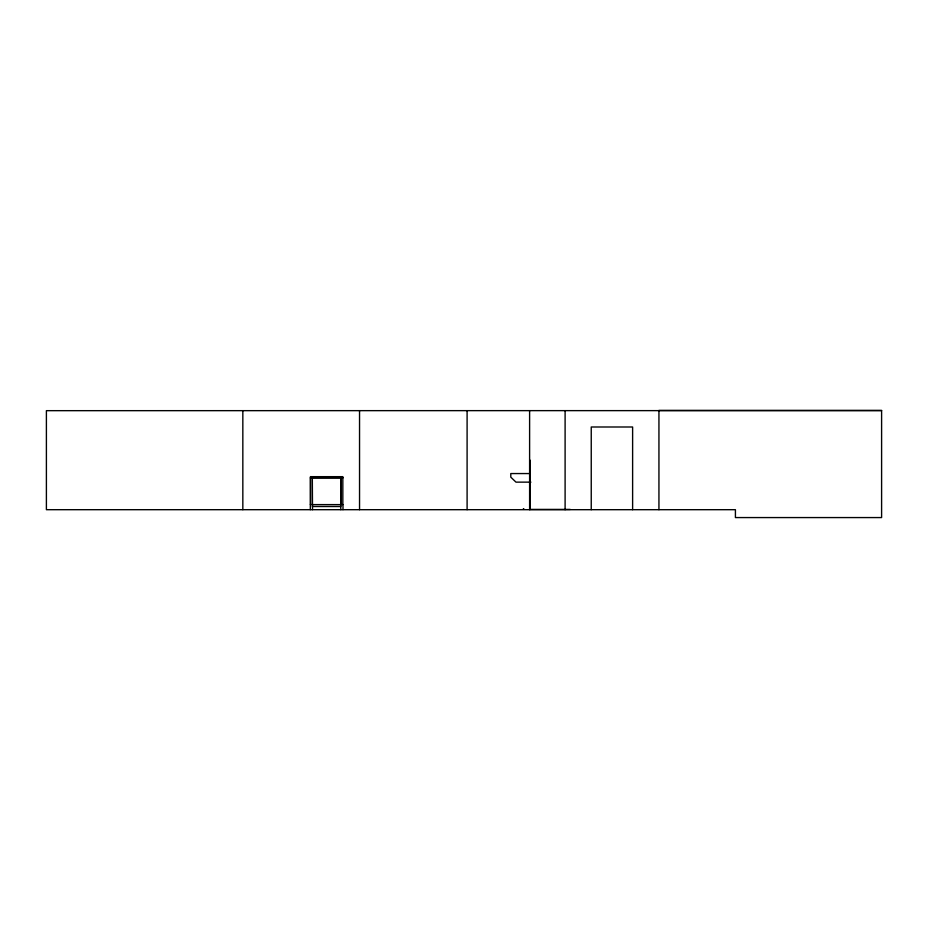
<?xml version="1.0" encoding="UTF-8"?>
<svg xmlns="http://www.w3.org/2000/svg" width="928" height="928" viewBox="0 0 928 928"><rect width="100%" height="100%" fill="white"/><g stroke="black" fill="none" stroke-linecap="round" stroke-linejoin="round"><path stroke-width="1.39" d="M310.486 477.827L310.486 504.612L310.451 476.667L342.838 476.667L342.838 504.577M312.504 509.681L312.318 477.85M343 509.658L342.989 504.623L310.335 504.612L310.312 509.681M340.959 504.6L340.97 477.827M340.785 509.681L340.947 477.85M529.969 460.311L530.062 509.507L530.062 460.311M523.264 509.066L524.03 509.078L523.438 509.066M881.6 410.617L46.4 410.675L46.4 509.692L735.417 509.692L735.417 517.569L881.6 517.569L881.6 410.431L658.938 410.431L658.938 509.692M530.34 473.558L510.794 473.558L510.794 477.166L515.98 482.142L530.909 482.142M310.451 477.688L342.838 477.688M310.462 477.85L342.838 477.827M312.353 506.514L340.796 506.514M529.969 509.414L570.21 509.414M632.618 509.692L632.618 426.996L591.24 426.996L591.24 509.692M565.106 410.675L565.106 509.692M529.61 410.675L529.61 509.692M467.097 410.675L467.097 509.692M359.542 410.675L359.542 509.692M242.834 410.675L242.834 509.692"/></g></svg>
